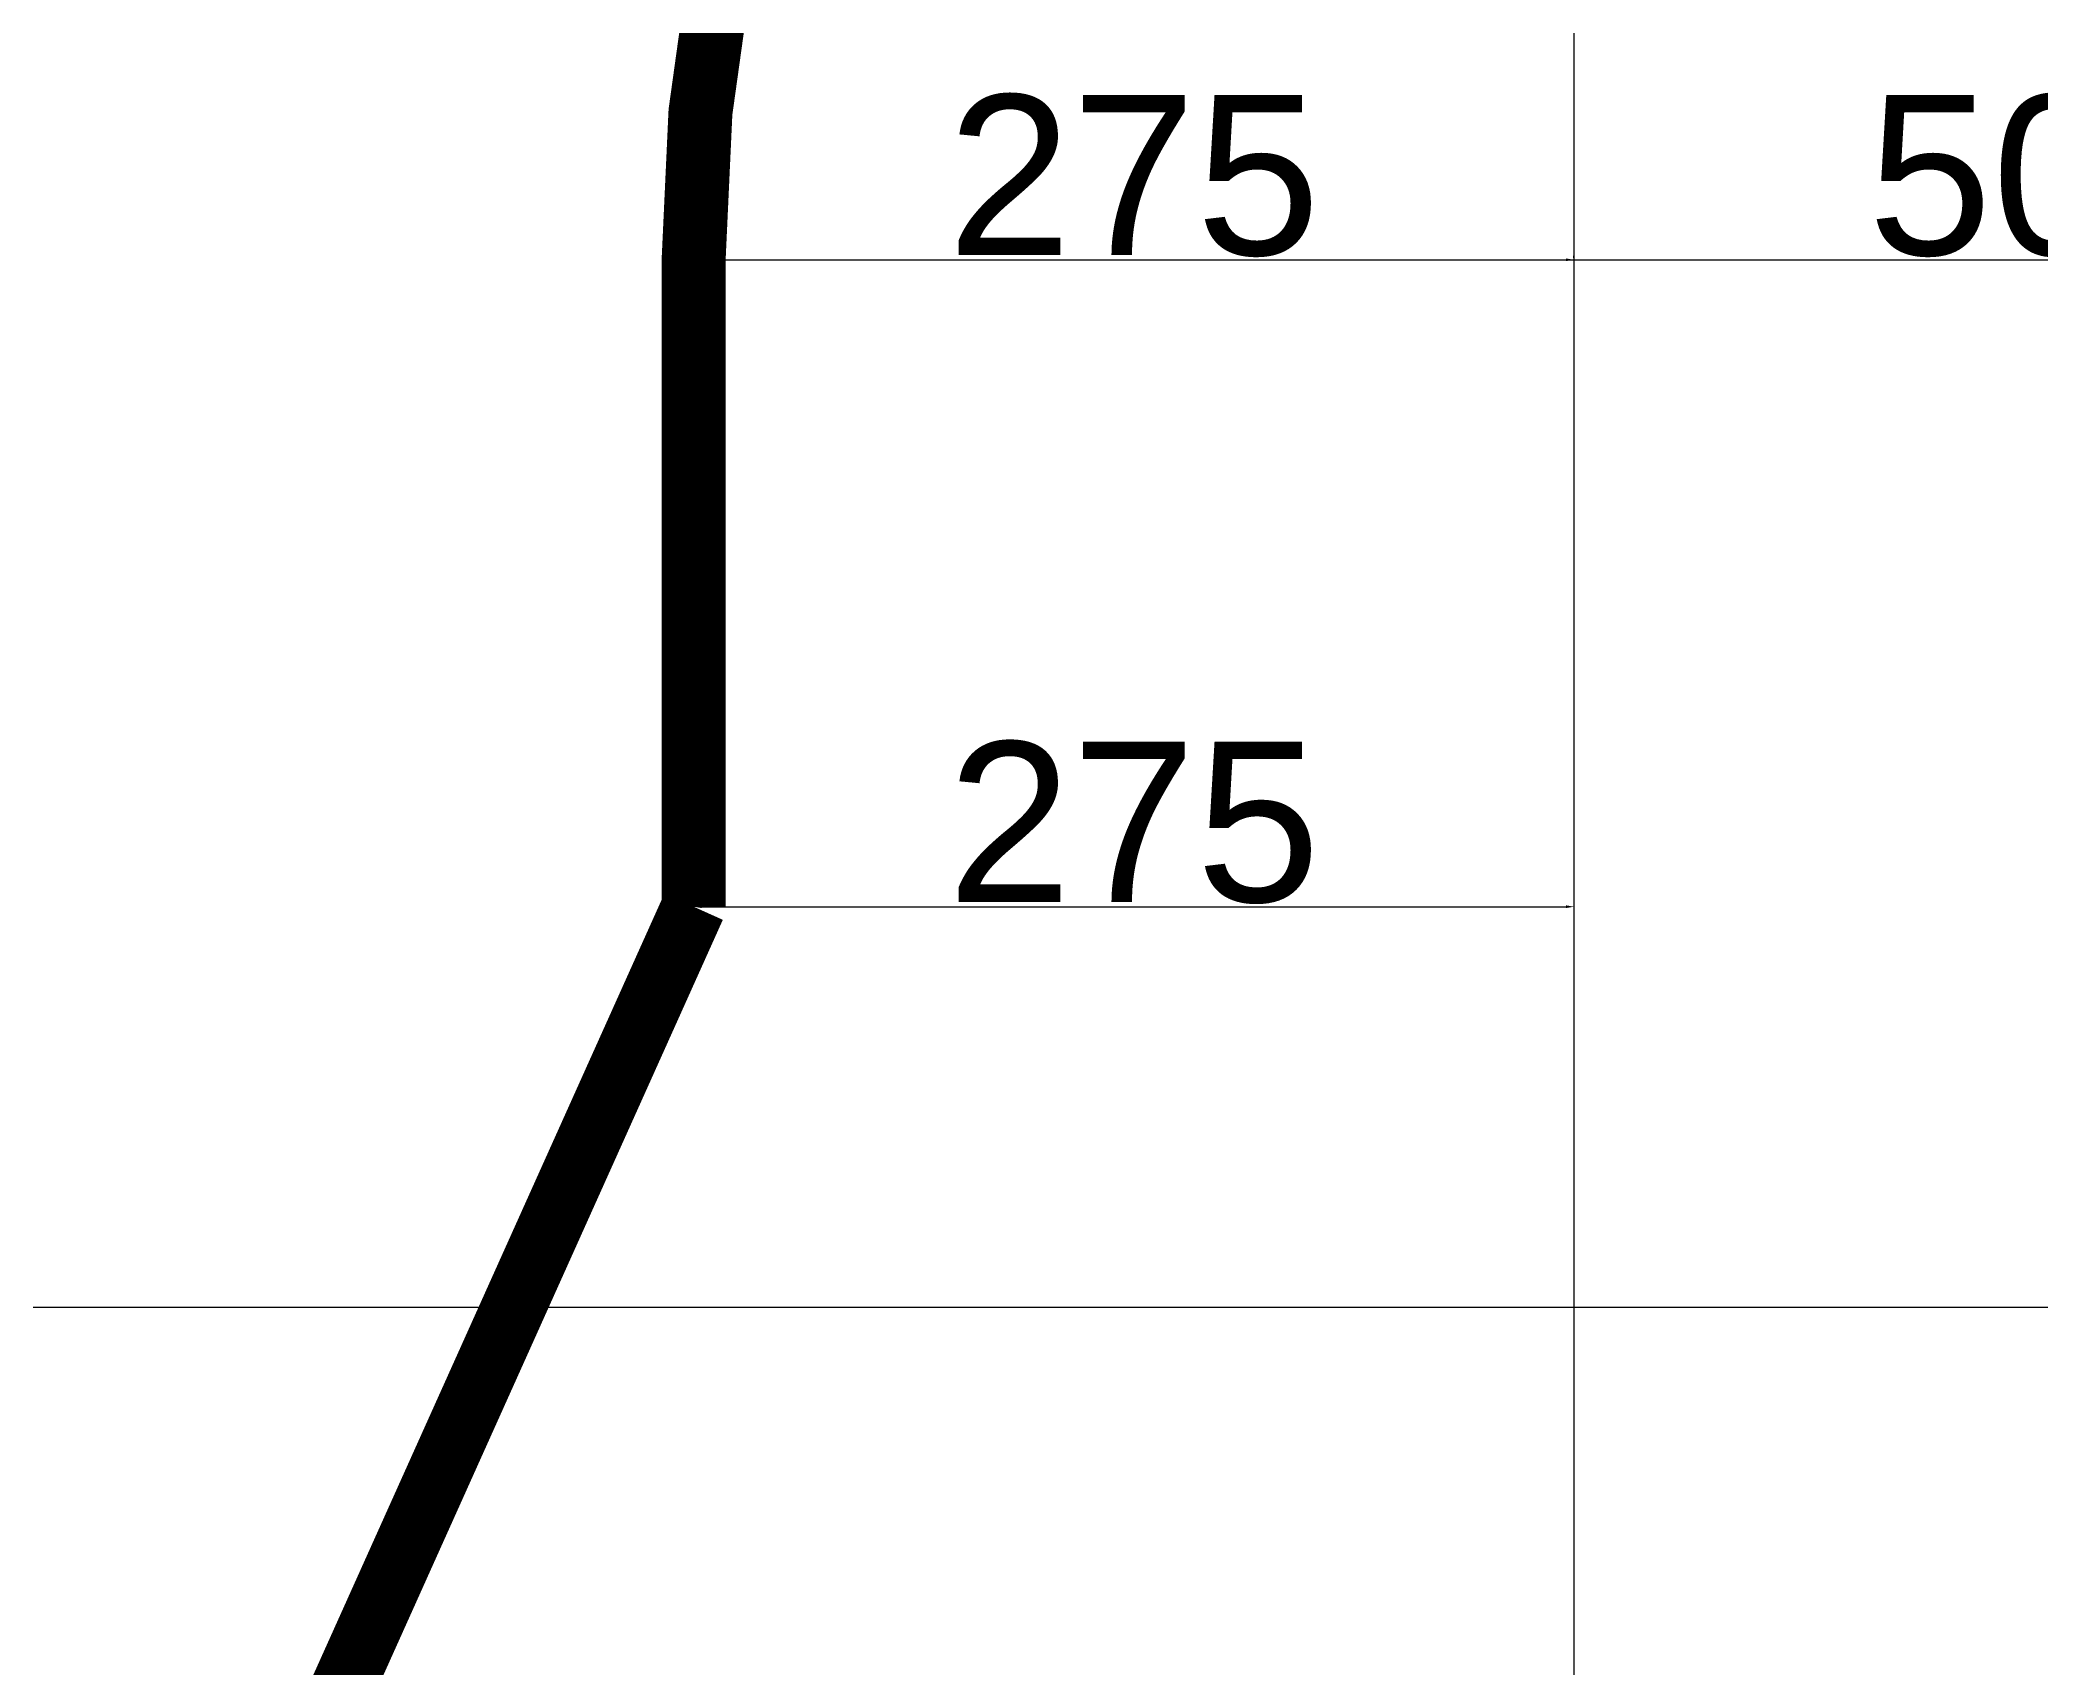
# Model space of a CAD drawing. Header units: millimetres. Extents: x 0 to 6090, y -6000 to 101.
# Drawn here: x 721 to 1346, y -3713 to -3204 of the extents above; entities that cross this region are included whole.
import ezdxf

# ---------------------------------------------------------------- set-up
doc = ezdxf.new("R2010")
doc.units = ezdxf.units.MM
doc.layers.add('high_way', color=7, linetype='Continuous', lineweight=40)
doc.styles.get("Standard").update_dxf_attribs({"font": 'arial.ttf'})
doc.dimstyles.new('ISO-25', dxfattribs={"dimtxt": 2.5, "dimasz": 2.5, "dimexe": 1.25, "dimexo": 0.625, "dimtad": 1, "dimtxsty": 'Standard', "dimcen": 2.5, "dimadec": 0, "dimazin": 0, "dimtfac": 1, "dimtmove": 0, "dimatfit": 3, "dimfxl": 1, "dimarcsym": 0})

# ---------------------------------------------------------------- blocks, each defined once
blk = doc.blocks.new('*U1')
at = {"layer": 'Defpoints'}
blk.add_line((0, 3000), (0, -3000), dxfattribs=at)
blk = doc.blocks.new('*U2')
at = {"layer": 'Defpoints', "color": 0, "linetype": 'ByBlock', "lineweight": -2, "transparency": 16777216}
for p in [(1200, 20), (1200, 10), (1200, 0)]:
    blk.add_blockref('*U1', p, dxfattribs=at)
blk = doc.blocks.new('*U3')
at = {"layer": 'Defpoints'}
blk.add_line((-3000, 0), (3000, 0), dxfattribs=at)
blk = doc.blocks.new('*U4')
at = {"layer": 'Defpoints', "color": 0, "linetype": 'ByBlock', "lineweight": -2, "transparency": 16777216}
for p in [(0, 2400), (10, 2400), (20, 2400), (30, 2400), (40, 2400), (50, 2400), (60, 2400), (70, 2400), (80, 2400), (90, 2400)]:
    blk.add_blockref('*U3', p, dxfattribs=at)
blk = doc.blocks.new('*D39')
at = {"layer": 'Defpoints', "color": 0, "lineweight": -2, "transparency": 16777216}
for p, q in [((925, -3387.62), (925, -3476.25)), ((1200, -3387.62), (1200, -3476.25)), ((927.5, -3475), (1197.5, -3475))]:
    blk.add_line(p, q, dxfattribs=at)
at = {"layer": 'Defpoints', "color": 0, "transparency": 16777216}
for p in [(925, -3387), (1200, -3387), (1200, -3475)]:
    blk.add_point(p, dxfattribs=at)
for points in [[(927.5, -3474.58), (927.5, -3475.42), (925, -3475)], [(1197.5, -3474.58), (1197.5, -3475.42), (1200, -3475)]]:
    blk.add_solid(points, dxfattribs=at)
at = {"layer": 'Defpoints', "color": 0, "transparency": 16777216, "insert": (1062.5, -3448.85), "char_height": 2.5, "attachment_point": 5}
blk.add_mtext('{\\H20x;275}', dxfattribs=at)
blk = doc.blocks.new('*D40')
at = {"layer": 'Defpoints', "color": 0, "lineweight": -2, "transparency": 16777216}
for p, q in [((925, -3272.38), (925, -3271.75)), ((927.5, -3273), (1422.5, -3273)), ((1425, -3272.38), (1425, -3271.75))]:
    blk.add_line(p, q, dxfattribs=at)
at = {"layer": 'Defpoints', "color": 0, "transparency": 16777216}
for p in [(925, -3273), (1425, -3273), (1425, -3273)]:
    blk.add_point(p, dxfattribs=at)
for points in [[(927.5, -3272.58), (927.5, -3273.42), (925, -3273)], [(1422.5, -3272.58), (1422.5, -3273.42), (1425, -3273)]]:
    blk.add_solid(points, dxfattribs=at)
at = {"layer": 'Defpoints', "color": 0, "transparency": 16777216, "insert": (1350.03, -3246.85), "char_height": 2.5, "attachment_point": 5}
blk.add_mtext('{\\H20x;500}', dxfattribs=at)
blk = doc.blocks.new('*D41')
at = {"layer": 'Defpoints', "color": 0, "lineweight": -2, "transparency": 16777216}
for p, q in [((925, -3272.38), (925, -3271.75)), ((927.5, -3273), (1197.5, -3273)), ((1200, -3272.38), (1200, -3271.75))]:
    blk.add_line(p, q, dxfattribs=at)
at = {"layer": 'Defpoints', "color": 0, "transparency": 16777216}
for p in [(925, -3273), (1200, -3273), (1200, -3273)]:
    blk.add_point(p, dxfattribs=at)
for points in [[(927.5, -3272.58), (927.5, -3273.42), (925, -3273)], [(1197.5, -3272.58), (1197.5, -3273.42), (1200, -3273)]]:
    blk.add_solid(points, dxfattribs=at)
at = {"layer": 'Defpoints', "color": 0, "transparency": 16777216, "insert": (1062.5, -3246.85), "char_height": 2.5, "attachment_point": 5}
blk.add_mtext('{\\H20x;275}', dxfattribs=at)

msp = doc.modelspace()

# ---------------------------------------------------------------- linework, layer by layer
at = {"layer": 'high_way', "const_width": 20}
msp.add_lwpolyline([(925, -3475), (925, -3273, -0.4142136), (1425, -2773), (1705.677, -2773)], format="xyb", dxfattribs=at)
for points in [[(925, -3475), (925, -3273)], [(925, -3475), (555, -4298)]]:
    msp.add_lwpolyline(points, dxfattribs=at)

# ---------------------------------------------------------------- block references
at = {"layer": 'Defpoints'}
for name, p in [('*U2', (0, -3000)), ('*U4', (3000, -6000))]:
    msp.add_blockref(name, p, dxfattribs=at)

# ---------------------------------------------------------------- dimensions: what is measured, and where the dimension line sits
dim = msp.add_linear_dim(base=(1425, -3273), p1=(925, -3273), p2=(1425, -3273), text='{\\H20x;<>}', dimstyle='ISO-25', dxfattribs=at)
dim.commit()
dim.dimension.update_dxf_attribs({"geometry": '*D40', "text_midpoint": (1350.033, -3273), "dimtype": 160})
for base, p1, p2, picture, middle in [((1200, -3273), (925, -3273), (1200, -3273), '*D41', (1062.5, -3246.846)), ((1200, -3475), (925, -3386.996), (1200, -3386.996), '*D39', (1062.5, -3448.846))]:
    dim = msp.add_linear_dim(base=base, p1=p1, p2=p2, text='{\\H20x;<>}', dimstyle='ISO-25', dxfattribs=at)
    dim.commit()
    dim.dimension.update_dxf_attribs({"geometry": picture, "text_midpoint": middle})

doc.saveas('drawing.dxf')
